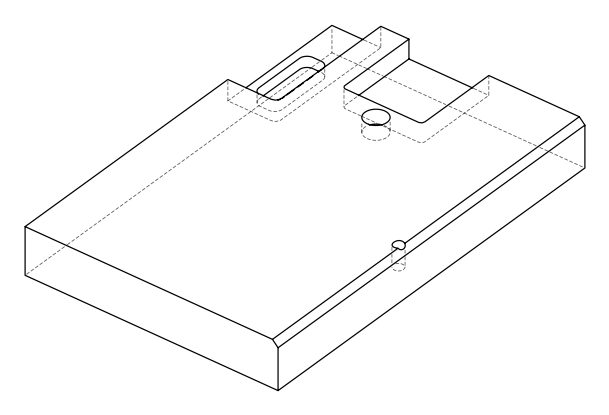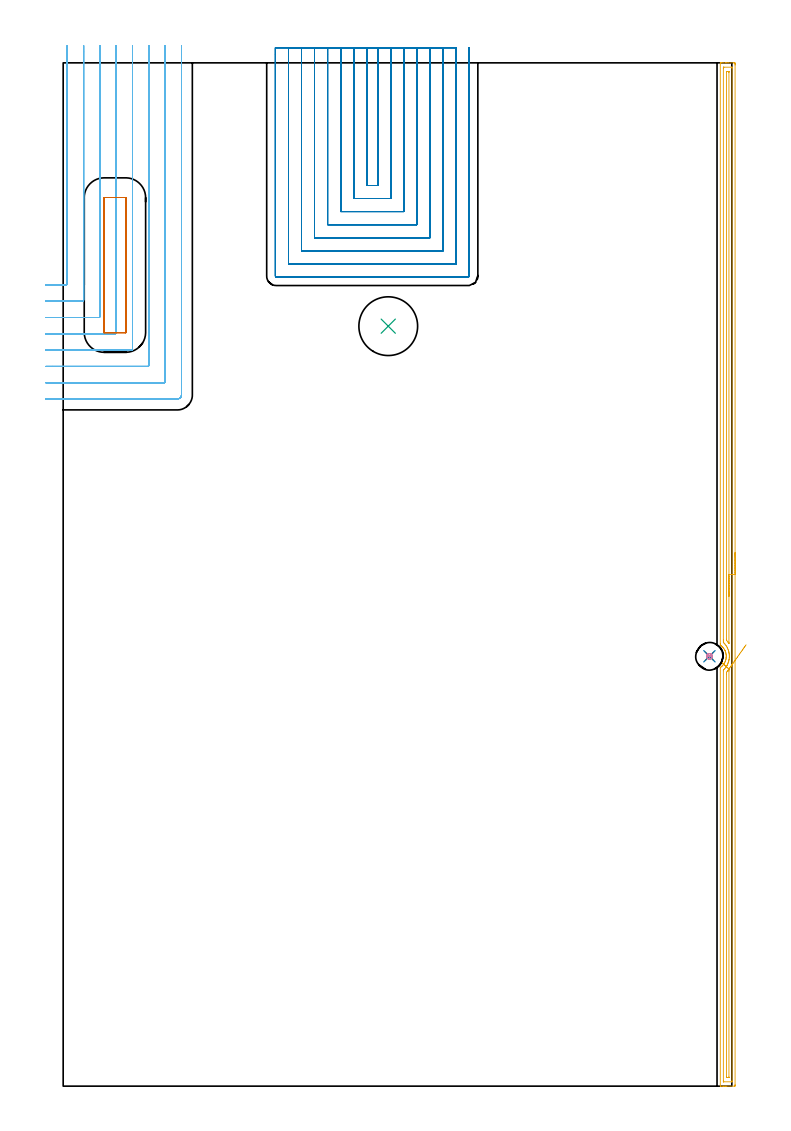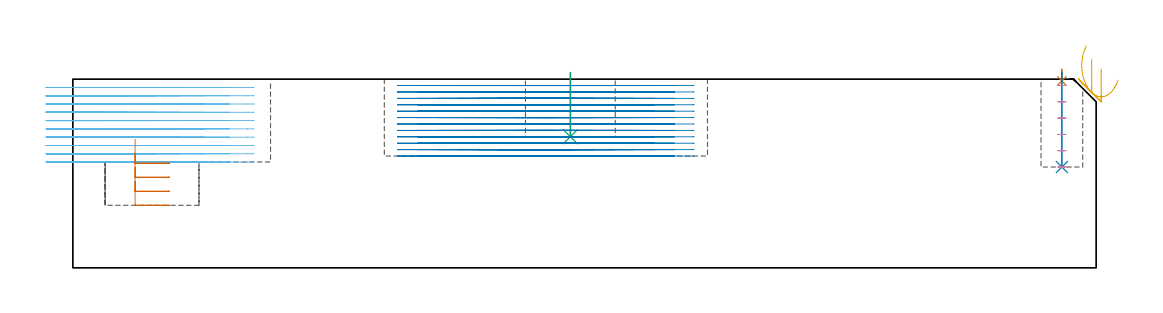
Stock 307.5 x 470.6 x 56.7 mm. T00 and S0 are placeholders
(PLAN: 8 operations, 7 tool changes, 102.2 min)
(1 SPOT_DRILL | STEP1POCKET | NXT0321_9005460120000 | 0.03 min | 1 mm3)
(2 DRILL_BLIND_HOLE_INTO_CENTER | STEP1POCKET | NXT0301_086 | 0.12 min | 2585 mm3)
(3 INDEXABLE_INSERT_DRILL_BLIND_HOLE_FROM_SOLID | STEP1POCKET_1 | UGT0302_006 | 0.08 min | 9893 mm3)
(4 MILL_ROUGH_BLIND_HOLE_CONTOUR | STEP1POCKET | NXT0201_013 | Spiral | 0.29 min | 649 mm3)
(5 AREA_MILL | FG_CHAMFER_SURFACE | UGT0205_001 | 11.54 min | 10860 mm3)
(6 MILL_CORNER_NOTCH_RECTANGULAR | CORNER_NOTCH_RECTANGULAR | NXT0201_013 | Follow Part, ap 2.5, ae 75% | 30.02 min | 235828 mm3)
(7 MILL_RECTANGULAR_POCKET | POCKET_RECTANGULAR_STRAIGHT | UGT0201_100 | Follow Part, ap 4.5, ae 75% | 1.63 min | 28480 mm3)
(8 MILL_SLOT | SLOT_PARTIAL_RECTANGULAR | NXT0201_009 | Follow Part, ap 2, ae 75% | 58.48 min | 229529 mm3)
(TOOL NXT0321_9005460120000 | NC Spot Drill, 142deg, 12mm, Carbide, Uncoated | D12 PA142 FL30 Z2)
(TOOL NXT0301_086 | Carbide Drill 11.5mm [860.1-1150-035A1-MM 2214] | D11.5 PA140 FL55 Z2)
(TOOL UGT0302_006 | Indexable Insert Drill 27mm | D27 PA180 FL50 Z2)
(TOOL NXT0201_013 | ENDMILL 10mm | D10 FL30 Z4)
(TOOL UGT0205_001 | Chamfer Mill 20 x 3 x 45 deg. | D20 FL50 Z2)
(TOOL UGT0201_100 | End Mill 18 mm | D18 FL22 Z2)
(TOOL NXT0201_009 | ENDMILL 8mm [2P460-0800-NA 1630] | D8 FL26 Z6)
(OP 1 SPOT_DRILL)
G17 G21 G94 G90
T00 M6
G54
G17 G0 G90 X297.2 Y197.7 S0 M3
G43 Z66.7 H0
G94 G81 G98 Z56.162 F250. R59.7
G80
M5
M2
(OP 2 DRILL_BLIND_HOLE_INTO_CENTER)
G17 G21 G94 G90
T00 M6
G54
G17 G0 G90 X297.2 Y197.7 S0 M3
G43 Z66.7 H1
G94 G81 G98 Z30.3 F250. R58.7
G80
M5
M2
(OP 3 INDEXABLE_INSERT_DRILL_BLIND_HOLE_FROM_SOLID)
G17 G21 G94 G90
T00 M6
G54
G17 G0 G90 X149.5 Y349.5 S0 M3
G43 Z66.7 H0
G94 G81 G98 Z39.4 F250. R58.7
G80
M5
M2
(OP 4 MILL_ROUGH_BLIND_HOLE_CONTOUR)
G17 G21 G94 G90
T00 M6
G54
G17 G0 G90 X297.2 Y197.7 S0 M3
G43 Z66.7 H0
Z54.8
G94 G3 X297.825 Y198.325 R0.625 F250.
X297.2 Y198.95 R0.625
X295.95 Y197.7 R1.25
X297.2 Y198.95 R-1.25
X296.575 Y198.325 R0.625
X297.2 Y197.7 R0.625
G0 Z49.9
G3 X297.825 Y198.325 R0.625
X297.2 Y198.95 R0.625
X295.95 Y197.7 R1.25
X297.2 Y198.95 R-1.25
X296.575 Y198.325 R0.625
X297.2 Y197.7 R0.625
G0 Z45.
G3 X297.825 Y198.325 R0.625
X297.2 Y198.95 R0.625
X295.95 Y197.7 R1.25
X297.2 Y198.95 R-1.25
X296.575 Y198.325 R0.625
X297.2 Y197.7 R0.625
G0 Z40.1
G3 X297.825 Y198.325 R0.625
X297.2 Y198.95 R0.625
X295.95 Y197.7 R1.25
X297.2 Y198.95 R-1.25
X296.575 Y198.325 R0.625
X297.2 Y197.7 R0.625
G0 Z35.2
G3 X297.825 Y198.325 R0.625
X297.2 Y198.95 R0.625
X295.95 Y197.7 R1.25
X297.2 Y198.95 R-1.25
X296.575 Y198.325 R0.625
X297.2 Y197.7 R0.625
G0 Z30.3
G3 X297.825 Y198.325 R0.625
X297.2 Y198.95 R0.625
X295.95 Y197.7 R1.25
X297.2 Y198.95 R-1.25
X296.575 Y198.325 R0.625
X297.2 Y197.7 R0.625
G0 Z66.7
M5
M2
(OP 5 AREA_MILL)
G17 G21 G94 G90
T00 M6
G54
G17 G0 G90 X309. Y245.3 S1061 M3
G43 Z66.7 H0
Z59.9
G94 G1 Y245.262 Z59.028 F250.
Y245.148 Z58.164
Y244.959 Z57.312
Y244.697 Z56.48
Y244.363 Z55.674
Y243.96 Z54.9
Y243.492 Z54.164
Y242.96 Z53.472
Y242.371 Z52.829
Y241.728 Z52.24
Y241.036 Z51.708
Y240.3 Z51.24
Y239.526 Z50.837
Y238.72 Z50.503
Y237.888 Z50.241
Y237.037 Z50.052
Y236.172 Z49.938
Y235.3 Z49.9
Y0.627
X308.998 Y0.279 Z49.901
X308.993 Y0.01 Z49.904
X308.658 Y0. Z50.239
X305.163 Z53.731
X304.641 Z54.256
X304.29 Z54.606
X303.768 Z55.128
X303.416 Z55.479
X302.476 Z56.424
X302.337 Z56.555
X302.308 Y0.001 Z56.583
X302.203 Y0.01 Z56.688
X302.2 Y0.18 Z56.7
Y192.388
X302.203 Y192.516 Z56.689
X302.262 Y192.567 Z56.633
X302.311 Y192.603 Z56.585
X302.437 Y192.698 Z56.462
X302.64 Y192.853 Z56.259
X302.833 Y193.025 Z56.064
X302.928 Y193.108 Z55.969
X303.125 Y193.301 Z55.772
X303.205 Y193.379 Z55.692
X303.531 Y193.746 Z55.366
X303.828 Y194.146 Z55.072
X304.1 Y194.559 Z54.8
X304.137 Y194.623 Z54.763
X304.146 Y194.64 Z54.753
X304.361 Y195.083 Z54.534
X304.48 Y195.363 Z54.417
X304.544 Y195.517 Z54.351
X304.551 Y195.533 Z54.344
X304.698 Y195.978 Z54.2
X304.788 Y196.341 Z54.111
X304.809 Y196.427 Z54.09
X304.885 Y196.873 Z54.014
X304.902 Y197.043 Z53.996
X304.92 Y197.229 Z53.974
X304.927 Y197.305 Z53.964
X304.929 Y197.321 Z53.963
X304.945 Y197.597 Z53.954
X304.947 Y197.656 Z53.951
X304.936 Y197.991 Z53.957
X304.92 Y198.215 Z53.972
X304.886 Y198.494 Z54.011
X304.865 Y198.662 Z54.034
X304.779 Y199.108 Z54.118
X304.726 Y199.292 Z54.166
X304.658 Y199.54 Z54.234
X304.654 Y199.557 Z54.239
X304.589 Y199.751 Z54.31
X304.581 Y199.775 Z54.319
X304.504 Y199.987 Z54.391
X304.499 Y200.002 Z54.396
X304.352 Y200.338 Z54.547
X304.313 Y200.426 Z54.586
X304.29 Y200.472 Z54.61
X304.098 Y200.841 Z54.798
X304.074 Y200.881 Z54.822
X304.066 Y200.895 Z54.83
X303.759 Y201.351 Z55.14
X303.42 Y201.789 Z55.479
X303.207 Y202.022 Z55.693
X302.837 Y202.371 Z56.063
X302.583 Y202.586 Z56.316
X302.542 Y202.62 Z56.355
X302.485 Y202.669 Z56.414
X302.469 Y202.682 Z56.43
X302.344 Y202.776 Z56.553
X302.202 Y202.887 Z56.688
X302.2 Y203.563 Z56.7
Y470.42
X302.203 Y470.59 Z56.688
X302.336 Y470.598 Z56.556
X302.476 Y470.6 Z56.424
X302.712 Z56.187
X303.416 Z55.479
X304.641 Z54.255
X305.163 Z53.731
X305.776 Z53.119
X308.397 Z50.5
X308.658 Y470.597 Z50.239
X308.993 Y470.59 Z49.904
X308.998 Y470.321 Z49.901
X309. Y469.973 Z49.9
Y469.623
Y235.3
X307.586 Z51.314
X307.585 Y2.415 Z51.315
X307.583 Y2.07 Z51.317
X307.581 Y2.028 Z51.319
X307.58 Y2.014 Z51.32
X307.558 Y2.01 Z51.342
X307.451 Y2.004 Z51.449
X307.315 Y2.001 Z51.585
X303.821 Y2. Z55.079
X303.663 Y2.004 Z55.237
X303.63 Y2.007 Z55.27
X303.621 Y2.011 Z55.279
X303.619 Y2.022 Z55.281
X303.616 Y2.059 Z55.284
X303.614 Y2.212 Z55.286
Y2.415
X303.615 Y191.047 Z55.285
X303.616 Y191.22 Z55.284
X303.619 Y191.306 Z55.281
X303.621 Y191.345 Z55.279
X303.646 Y191.371 Z55.254
X303.808 Y191.54 Z55.092
X304.197 Y191.941 Z54.703
X304.242 Y191.99 Z54.658
X304.29 Y192.047 Z54.61
X304.634 Y192.483 Z54.266
X304.889 Y192.835 Z54.011
X305.001 Y193.002 Z53.899
X305.163 Y193.255 Z53.737
X305.329 Y193.56 Z53.571
X305.413 Y193.729 Z53.487
X305.614 Y194.162 Z53.286
X305.805 Y194.623 Z53.095
X305.843 Y194.723 Z53.057
X305.868 Y194.796 Z53.032
X306.037 Y195.338 Z52.863
X306.073 Y195.48 Z52.827
X306.082 Y195.517 Z52.818
X306.166 Y195.898 Z52.734
X306.223 Y196.221 Z52.677
X306.254 Y196.411 Z52.646
X306.323 Y197.012 Z52.577
X306.342 Y197.305 Z52.558
X306.354 Y197.587 Z52.546
X306.351 Y197.878 Z52.549
X306.339 Y198.199 Z52.561
X306.317 Y198.498 Z52.583
X306.274 Y198.85 Z52.626
X306.24 Y199.093 Z52.66
X306.17 Y199.466 Z52.73
X306.127 Y199.686 Z52.773
X306.063 Y199.96 Z52.837
X306.056 Y199.987 Z52.844
X306.037 Y200.055 Z52.863
X305.764 Y200.881 Z53.136
X305.559 Y201.371 Z53.341
X305.36 Y201.775 Z53.54
X305.163 Y202.146 Z53.737
X304.815 Y202.669 Z54.085
X304.29 Y203.354 Z54.61
X304.101 Y203.563 Z54.799
X303.921 Y203.747 Z54.979
X303.64 Y204.031 Z55.26
X303.621 Y204.084 Z55.279
X303.617 Y204.251 Z55.283
X303.616 Y204.457 Z55.284
X303.614 Y205.148 Z55.286
Y205.351
X303.615 Y468.185 Z55.285
X303.617 Y468.53 Z55.283
X303.619 Y468.572 Z55.281
X303.62 Y468.586 Z55.28
X303.642 Y468.59 Z55.258
X303.749 Y468.596 Z55.151
X303.885 Y468.599 Z55.015
X307.379 Y468.6 Z51.521
X307.537 Y468.596 Z51.363
X307.57 Y468.593 Z51.33
X307.579 Y468.589 Z51.321
X307.581 Y468.578 Z51.319
X307.584 Y468.541 Z51.316
X307.585 Y468.388 Z51.315
X307.586 Y468.185 Z51.314
Y235.3
X306.172 Z52.728
X306.171 Y204.181 Z52.729
X306.17 Y203.906 Z52.73
X306.167 Y203.722 Z52.733
X306.165 Y203.595 Z52.735
X306.145 Y203.619 Z52.755
X306.037 Y203.767 Z52.863
X305.753 Y204.165 Z53.147
X305.533 Y204.457 Z53.367
X305.163 Y204.927 Z53.737
X305.065 Y205.049 Z53.835
X305.043 Y205.078 Z53.857
X305.035 Y205.092 Z53.865
X305.033 Y205.122 Z53.867
X305.03 Y205.213 Z53.87
X305.029 Y205.351 Z53.871
X305.028 Y205.489 Z53.872
X305.029 Y466.397 Z53.871
X305.03 Y466.534 Z53.87
X305.032 Y466.58 Z53.868
X305.035 Y466.589 Z53.865
X305.04 Y466.593 Z53.86
X305.064 Y466.597 Z53.836
X305.163 Y466.599 Z53.737
X305.839 Y466.6 Z53.061
X306.037 Y466.599 Z52.863
X306.103 Y466.597 Z52.797
X306.155 Y466.592 Z52.745
X306.165 Y466.589 Z52.735
X306.167 Y466.573 Z52.733
X306.169 Y466.535 Z52.731
X306.171 Y466.397 Z52.729
Y466.259
X306.172 Y235.3 Z52.728
Y234.428 Z52.767
Y233.564 Z52.88
Y232.712 Z53.069
Y231.88 Z53.332
Y231.074 Z53.665
Y230.3 Z54.068
Y229.564 Z54.537
Y228.872 Z55.068
Y228.229 Z55.657
Y227.64 Z56.301
Y227.109 Z56.993
Y226.64 Z57.728
Y226.237 Z58.502
Y225.903 Z59.308
Y225.641 Z60.14
Y225.452 Z60.992
Y225.338 Z61.857
Y225.3 Z62.728
G0 X304.577 Y193.293 Z66.71
G1 X304.223 Y193.623 Z65.984
X303.917 Y193.909 Z65.218
X303.661 Y194.148 Z64.419
X303.457 Y194.338 Z63.593
X303.307 Y194.479 Z62.745
X303.211 Y194.569 Z61.883
X303.17 Y194.607 Z61.012
X303.185 Y194.593 Z60.14
X303.255 Y194.527 Z59.273
X303.38 Y194.41 Z58.418
X303.56 Y194.243 Z57.58
X303.792 Y194.026 Z56.768
X304.075 Y193.762 Z55.986
X304.406 Y193.452 Z55.241
X304.784 Y193.1 Z54.538
X305.205 Y192.706 Z53.883
X305.666 Y192.276 Z53.281
X306.164 Y191.811 Z52.736
X306.168 Y191.807 Z52.732
X306.17 Y191.805 Z52.73
X306.171 Y191.047 Z52.729
X306.172 Y190.91 Z52.728
X306.171 Y4.203 Z52.729
X306.17 Y4.066 Z52.73
X306.168 Y4.02 Z52.732
X306.165 Y4.011 Z52.735
X306.16 Y4.007 Z52.74
X306.136 Y4.003 Z52.764
X306.037 Y4.001 Z52.863
X305.361 Y4. Z53.539
X305.163 Y4.001 Z53.737
X305.097 Y4.003 Z53.803
X305.045 Y4.008 Z53.855
X305.035 Y4.011 Z53.865
X305.033 Y4.027 Z53.867
X305.03 Y4.065 Z53.87
X305.029 Y4.203 Z53.871
X305.028 Y4.341 Z53.872
X305.029 Y189.397 Z53.871
X305.033 Y190.153 Z53.867
X305.035 Y190.285 Z53.865
X305.042 Y190.322 Z53.858
X305.066 Y190.353 Z53.834
X305.416 Y190.789 Z53.484
X305.619 Y191.047 Z53.281
X305.797 Y191.293 Z53.103
X306.037 Y191.631 Z52.863
X306.164 Y191.811 Z52.736
X306.611 Y192.442 Z52.333
X307.077 Y193.1 Z51.999
X307.557 Y193.779 Z51.736
X308.049 Y194.475 Z51.547
X308.549 Y195.181 Z51.433
X309.052 Y195.892 Z51.395
X309.556 Y196.604 Z51.433
X310.055 Y197.31 Z51.546
X310.547 Y198.005 Z51.735
X311.028 Y198.684 Z51.997
X311.493 Y199.342 Z52.331
X311.94 Y199.974 Z52.734
X312.365 Y200.575 Z53.202
X312.765 Y201.14 Z53.733
X313.137 Y201.665 Z54.322
X313.477 Y202.146 Z54.966
X313.784 Y202.58 Z55.658
X314.055 Y202.962 Z56.393
G0 Z66.7
M5
M2
(OP 6 MILL_CORNER_NOTCH_RECTANGULAR)
G17 G21 G94 G90
T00 M6
G54
G17 G0 G90 X-8. Y368.5 S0 M3
G43 Z66.703 H0
Z54.213
G94 G1 X-5. F250.
X1.405 F500.
G3 X1.9 Y368.995 R0.5
G1 Y475.6
Y478.6 F250.
G0 Z66.703
X-8. Y361.
Z54.213
G1 X-5.
X8.905 F500.
G3 X9.4 Y361.495 R0.5
G1 Y475.6
Y478.6 F250.
G0 Z66.703
X-8. Y353.5
Z54.213
G1 X-5.
X16.405 F500.
G3 X16.9 Y353.995 R0.5
G1 Y475.6
Y478.6 F250.
G0 Z66.703
X-8. Y346.
Z54.213
G1 X-5.
X23.904 F500.
G3 X24.4 Y346.496 R0.5
G1 Y475.6
Y478.6 F250.
G0 Z66.703
X-8. Y338.5
Z54.213
G1 X-5.
X31.404 F500.
G3 X31.9 Y338.996 R0.5
G1 Y475.6
Y478.6 F250.
G0 Z66.703
X-8. Y331.
Z54.213
G1 X-5.
X38.904 F500.
G3 X39.4 Y331.496 R0.5
G1 Y475.6
Y478.6 F250.
G0 Z66.703
X-8. Y323.5
Z54.213
G1 X-5.
X46.404 F500.
G3 X46.9 Y323.996 R0.5
G1 Y475.6
Y478.6 F250.
G0 Z66.703
X-8. Y316.
Z54.213
G1 X-5.
X52.5 F500.
G3 X54.4 Y317.9 R1.9
G1 Y475.6
Y478.6 F250.
G0 Z66.703
X-8. Y368.5
Z51.722
G1 X-5.
X1.405 F500.
G3 X1.9 Y368.995 R0.5
G1 Y475.6
Y478.6 F250.
G0 Z66.703
X-8. Y361.
Z51.722
G1 X-5.
X8.905 F500.
G3 X9.4 Y361.495 R0.5
G1 Y475.6
Y478.6 F250.
G0 Z66.703
X-8. Y353.5
Z51.722
G1 X-5.
X16.405 F500.
G3 X16.9 Y353.995 R0.5
G1 Y475.6
Y478.6 F250.
G0 Z66.703
X-8. Y346.
Z51.722
G1 X-5.
X23.904 F500.
G3 X24.4 Y346.496 R0.5
G1 Y475.6
Y478.6 F250.
G0 Z66.703
X-8. Y338.5
Z51.722
G1 X-5.
X31.404 F500.
G3 X31.9 Y338.996 R0.5
G1 Y475.6
Y478.6 F250.
G0 Z66.703
X-8. Y331.
Z51.722
G1 X-5.
X38.904 F500.
G3 X39.4 Y331.496 R0.5
G1 Y475.6
Y478.6 F250.
G0 Z66.703
X-8. Y323.5
Z51.722
G1 X-5.
X46.404 F500.
G3 X46.9 Y323.996 R0.5
G1 Y475.6
Y478.6 F250.
G0 Z66.703
X-8. Y316.
Z51.722
G1 X-5.
X52.5 F500.
G3 X54.4 Y317.9 R1.9
G1 Y475.6
Y478.6 F250.
G0 Z66.703
X-8. Y368.5
Z49.232
G1 X-5.
X1.405 F500.
G3 X1.9 Y368.995 R0.5
G1 Y475.6
Y478.6 F250.
G0 Z66.703
X-8. Y361.
Z49.232
G1 X-5.
X8.905 F500.
G3 X9.4 Y361.495 R0.5
G1 Y475.6
Y478.6 F250.
G0 Z66.703
X-8. Y353.5
Z49.232
G1 X-5.
X16.405 F500.
G3 X16.9 Y353.995 R0.5
G1 Y475.6
Y478.6 F250.
G0 Z66.703
X-8. Y346.
Z49.232
G1 X-5.
X23.904 F500.
G3 X24.4 Y346.496 R0.5
G1 Y475.6
Y478.6 F250.
G0 Z66.703
X-8. Y338.5
Z49.232
G1 X-5.
X31.404 F500.
G3 X31.9 Y338.996 R0.5
G1 Y475.6
Y478.6 F250.
G0 Z66.703
X-8. Y331.
Z49.232
G1 X-5.
X38.904 F500.
G3 X39.4 Y331.496 R0.5
G1 Y475.6
Y478.6 F250.
G0 Z66.703
X-8. Y323.5
Z49.232
G1 X-5.
X46.404 F500.
G3 X46.9 Y323.996 R0.5
G1 Y475.6
Y478.6 F250.
G0 Z66.703
X-8. Y316.
Z49.232
G1 X-5.
X52.5 F500.
G3 X54.4 Y317.9 R1.9
G1 Y475.6
Y478.6 F250.
G0 Z66.703
X-8. Y368.5
Z46.742
G1 X-5.
X1.405 F500.
G3 X1.9 Y368.995 R0.5
G1 Y475.6
Y478.6 F250.
G0 Z66.703
X-8. Y361.
Z46.742
G1 X-5.
X8.905 F500.
G3 X9.4 Y361.495 R0.5
G1 Y475.6
Y478.6 F250.
G0 Z66.703
X-8. Y353.5
Z46.742
G1 X-5.
X16.405 F500.
G3 X16.9 Y353.995 R0.5
G1 Y475.6
Y478.6 F250.
G0 Z66.703
X-8. Y346.
Z46.742
G1 X-5.
X23.904 F500.
G3 X24.4 Y346.496 R0.5
G1 Y475.6
Y478.6 F250.
G0 Z66.703
X-8. Y338.5
Z46.742
G1 X-5.
X31.404 F500.
G3 X31.9 Y338.996 R0.5
G1 Y475.6
Y478.6 F250.
G0 Z66.703
X-8. Y331.
Z46.742
G1 X-5.
X38.904 F500.
G3 X39.4 Y331.496 R0.5
G1 Y475.6
Y478.6 F250.
G0 Z66.703
X-8. Y323.5
Z46.742
G1 X-5.
X46.404 F500.
G3 X46.9 Y323.996 R0.5
G1 Y475.6
Y478.6 F250.
G0 Z66.703
X-8. Y316.
Z46.742
G1 X-5.
X52.5 F500.
G3 X54.4 Y317.9 R1.9
G1 Y475.6
Y478.6 F250.
G0 Z66.703
X-8. Y368.5
Z44.252
G1 X-5.
X1.405 F500.
G3 X1.9 Y368.995 R0.5
G1 Y475.6
Y478.6 F250.
G0 Z66.703
X-8. Y361.
Z44.252
G1 X-5.
X8.905 F500.
G3 X9.4 Y361.495 R0.5
G1 Y475.6
Y478.6 F250.
G0 Z66.703
X-8. Y353.5
Z44.252
G1 X-5.
X16.405 F500.
G3 X16.9 Y353.995 R0.5
G1 Y475.6
Y478.6 F250.
G0 Z66.703
X-8. Y346.
Z44.252
G1 X-5.
X23.904 F500.
G3 X24.4 Y346.496 R0.5
G1 Y475.6
Y478.6 F250.
G0 Z66.703
X-8. Y338.5
Z44.252
G1 X-5.
X31.404 F500.
G3 X31.9 Y338.996 R0.5
G1 Y475.6
Y478.6 F250.
G0 Z66.703
X-8. Y331.
Z44.252
G1 X-5.
X38.904 F500.
G3 X39.4 Y331.496 R0.5
G1 Y475.6
Y478.6 F250.
G0 Z66.703
X-8. Y323.5
Z44.252
G1 X-5.
X46.404 F500.
G3 X46.9 Y323.996 R0.5
G1 Y475.6
Y478.6 F250.
G0 Z66.703
X-8. Y316.
Z44.252
G1 X-5.
X52.5 F500.
G3 X54.4 Y317.9 R1.9
G1 Y475.6
Y478.6 F250.
G0 Z66.703
X-8. Y368.5
Z41.761
G1 X-5.
X1.405 F500.
G3 X1.9 Y368.995 R0.5
G1 Y475.6
Y478.6 F250.
G0 Z66.703
X-8. Y361.
Z41.761
G1 X-5.
X8.905 F500.
G3 X9.4 Y361.495 R0.5
G1 Y475.6
Y478.6 F250.
G0 Z66.703
X-8. Y353.5
Z41.761
G1 X-5.
X16.405 F500.
G3 X16.9 Y353.995 R0.5
G1 Y475.6
Y478.6 F250.
G0 Z66.703
X-8. Y346.
Z41.761
G1 X-5.
X23.904 F500.
G3 X24.4 Y346.496 R0.5
G1 Y475.6
Y478.6 F250.
G0 Z66.703
X-8. Y338.5
Z41.761
G1 X-5.
X31.404 F500.
G3 X31.9 Y338.996 R0.5
G1 Y475.6
Y478.6 F250.
G0 Z66.703
X-8. Y331.
Z41.761
G1 X-5.
X38.904 F500.
G3 X39.4 Y331.496 R0.5
G1 Y475.6
Y478.6 F250.
G0 Z66.703
X-8. Y323.5
Z41.761
G1 X-5.
X46.404 F500.
G3 X46.9 Y323.996 R0.5
G1 Y475.6
Y478.6 F250.
G0 Z66.703
X-8. Y316.
Z41.761
G1 X-5.
X52.5 F500.
G3 X54.4 Y317.9 R1.9
G1 Y475.6
Y478.6 F250.
G0 Z66.703
X-8. Y368.5
Z39.271
G1 X-5.
X1.405 F500.
G3 X1.9 Y368.995 R0.5
G1 Y475.6
Y478.6 F250.
G0 Z66.703
X-8. Y361.
Z39.271
G1 X-5.
X8.905 F500.
G3 X9.4 Y361.495 R0.5
G1 Y475.6
Y478.6 F250.
G0 Z66.703
X-8. Y353.5
Z39.271
G1 X-5.
X16.405 F500.
G3 X16.9 Y353.995 R0.5
G1 Y475.6
Y478.6 F250.
G0 Z66.703
X-8. Y346.
Z39.271
G1 X-5.
X23.904 F500.
G3 X24.4 Y346.496 R0.5
G1 Y475.6
Y478.6 F250.
G0 Z66.703
X-8. Y338.5
Z39.271
G1 X-5.
X31.404 F500.
G3 X31.9 Y338.996 R0.5
G1 Y475.6
Y478.6 F250.
G0 Z66.703
X-8. Y331.
Z39.271
G1 X-5.
X38.904 F500.
G3 X39.4 Y331.496 R0.5
G1 Y475.6
Y478.6 F250.
G0 Z66.703
X-8. Y323.5
Z39.271
G1 X-5.
X46.404 F500.
G3 X46.9 Y323.996 R0.5
G1 Y475.6
Y478.6 F250.
G0 Z66.703
X-8. Y316.
Z39.271
G1 X-5.
X52.5 F500.
G3 X54.4 Y317.9 R1.9
G1 Y475.6
Y478.6 F250.
G0 Z66.703
X-8. Y368.5
Z36.781
G1 X-5.
X1.405 F500.
G3 X1.9 Y368.995 R0.5
G1 Y475.6
Y478.6 F250.
G0 Z66.703
X-8. Y361.
Z36.781
G1 X-5.
X8.905 F500.
G3 X9.4 Y361.495 R0.5
G1 Y475.6
Y478.6 F250.
G0 Z66.703
X-8. Y353.5
Z36.781
G1 X-5.
X16.405 F500.
G3 X16.9 Y353.995 R0.5
G1 Y475.6
Y478.6 F250.
G0 Z66.703
X-8. Y346.
Z36.781
G1 X-5.
X23.904 F500.
G3 X24.4 Y346.496 R0.5
G1 Y475.6
Y478.6 F250.
G0 Z66.703
X-8. Y338.5
Z36.781
G1 X-5.
X31.404 F500.
G3 X31.9 Y338.996 R0.5
G1 Y475.6
Y478.6 F250.
G0 Z66.703
X-8. Y331.
Z36.781
G1 X-5.
X38.904 F500.
G3 X39.4 Y331.496 R0.5
G1 Y475.6
Y478.6 F250.
G0 Z66.703
X-8. Y323.5
Z36.781
G1 X-5.
X46.404 F500.
G3 X46.9 Y323.996 R0.5
G1 Y475.6
Y478.6 F250.
G0 Z66.703
X-8. Y316.
Z36.781
G1 X-5.
X52.5 F500.
G3 X54.4 Y317.9 R1.9
G1 Y475.6
Y478.6 F250.
G0 Z66.703
X-8. Y368.5
Z34.29
G1 X-5.
X1.405 F500.
G3 X1.9 Y368.995 R0.5
G1 Y475.6
Y478.6 F250.
G0 Z66.703
X-8. Y361.
Z34.29
G1 X-5.
X8.905 F500.
G3 X9.4 Y361.495 R0.5
G1 Y475.6
Y478.6 F250.
G0 Z66.703
X-8. Y353.5
Z34.29
G1 X-5.
X16.405 F500.
G3 X16.9 Y353.995 R0.5
G1 Y475.6
Y478.6 F250.
G0 Z66.703
X-8. Y346.
Z34.29
G1 X-5.
X23.904 F500.
G3 X24.4 Y346.496 R0.5
G1 Y475.6
Y478.6 F250.
G0 Z66.703
X-8. Y338.5
Z34.29
G1 X-5.
X31.404 F500.
G3 X31.9 Y338.996 R0.5
G1 Y475.6
Y478.6 F250.
G0 Z66.703
X-8. Y331.
Z34.29
G1 X-5.
X38.904 F500.
G3 X39.4 Y331.496 R0.5
G1 Y475.6
Y478.6 F250.
G0 Z66.703
X-8. Y323.5
Z34.29
G1 X-5.
X46.404 F500.
G3 X46.9 Y323.996 R0.5
G1 Y475.6
Y478.6 F250.
G0 Z66.703
X-8. Y316.
Z34.29
G1 X-5.
X52.5 F500.
G3 X54.4 Y317.9 R1.9
G1 Y475.6
Y478.6 F250.
G0 Z66.703
X-8. Y368.5
Z31.8
G1 X-5.
X1.405 F500.
G3 X1.9 Y368.995 R0.5
G1 Y475.6
Y478.6 F250.
G0 Z66.703
X-8. Y361.
Z31.8
G1 X-5.
X8.905 F500.
G3 X9.4 Y361.495 R0.5
G1 Y475.6
Y478.6 F250.
G0 Z66.703
X-8. Y353.5
Z31.8
G1 X-5.
X16.405 F500.
G3 X16.9 Y353.995 R0.5
G1 Y475.6
Y478.6 F250.
G0 Z66.703
X-8. Y346.
Z31.8
G1 X-5.
X23.904 F500.
G3 X24.4 Y346.496 R0.5
G1 Y475.6
Y478.6 F250.
G0 Z66.703
X-8. Y338.5
Z31.8
G1 X-5.
X31.404 F500.
G3 X31.9 Y338.996 R0.5
G1 Y475.6
Y478.6 F250.
G0 Z66.703
X-8. Y331.
Z31.8
G1 X-5.
X38.904 F500.
G3 X39.4 Y331.496 R0.5
G1 Y475.6
Y478.6 F250.
G0 Z66.703
X-8. Y323.5
Z31.8
G1 X-5.
X46.404 F500.
G3 X46.9 Y323.996 R0.5
G1 Y475.6
Y478.6 F250.
G0 Z66.703
X-8. Y316.
Z31.8
G1 X-5.
X52.5 F500.
G3 X54.4 Y317.9 R1.9
G1 Y475.6
Y478.6 F250.
G0 Z66.703
M5
M2
(OP 7 MILL_RECTANGULAR_POCKET)
G17 G21 G94 G90
T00 M6
G54
G17 G0 G90 X18.7 Y404.514 S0 M3
G43 Z66.703 H0
Z38.646
G94 G1 Y377.6 Z31.434 F250.
Y346.6 F500.
X18.705 Y346.545
X18.745 Y346.505
X18.8 Y346.5
X28.8
X28.855 Y346.505
X28.895 Y346.545
X28.9 Y346.6
Y408.6
X28.895 Y408.655
X28.855 Y408.695
X28.8 Y408.7
X18.8
X18.745 Y408.695
X18.705 Y408.655
X18.7 Y408.6
Y377.6
Y376.6
G0 Y404.514 Z34.434
G1 Y377.6 Z27.223 F250.
Y346.6 F500.
X18.705 Y346.545
X18.745 Y346.505
X18.8 Y346.5
X28.8
X28.855 Y346.505
X28.895 Y346.545
X28.9 Y346.6
Y408.6
X28.895 Y408.655
X28.855 Y408.695
X28.8 Y408.7
X18.8
X18.745 Y408.695
X18.705 Y408.655
X18.7 Y408.6
Y377.6
Y376.6
G0 Y404.514 Z30.223
G1 Y377.6 Z23.011 F250.
Y346.6 F500.
X18.705 Y346.545
X18.745 Y346.505
X18.8 Y346.5
X28.8
X28.855 Y346.505
X28.895 Y346.545
X28.9 Y346.6
Y408.6
X28.895 Y408.655
X28.855 Y408.695
X28.8 Y408.7
X18.8
X18.745 Y408.695
X18.705 Y408.655
X18.7 Y408.6
Y377.6
Y376.6
G0 Y404.514 Z26.011
G1 Y377.6 Z18.8 F250.
Y346.6 F500.
X18.705 Y346.545
X18.745 Y346.505
X18.8 Y346.5
X28.8
X28.855 Y346.505
X28.895 Y346.545
X28.9 Y346.6
Y408.6
X28.895 Y408.655
X28.855 Y408.695
X28.8 Y408.7
X18.8
X18.745 Y408.695
X18.705 Y408.655
X18.7 Y408.6
Y377.6
Y376.6
G0 Z66.703
M5
M2
(OP 8 MILL_SLOT)
G17 G21 G94 G90
T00 M6
G54
G17 G0 G90 X139.6 Y477.6 S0 M3
G43 Z66.703 H1
Z54.778
G94 G1 Y474.6 F250.
Y414.2 F500.
X144.7
Y474.6
Y477.6 F250.
X133.6
Y474.6
Y408.2 F500.
X150.7
Y474.6
Y477.6 F250.
X127.6
Y474.6
Y402.2 F500.
X156.7
Y474.6
Y477.6 F250.
X121.6
Y474.6
Y396.2 F500.
X162.7
Y474.6
Y477.6 F250.
X115.6
Y474.6
Y390.2 F500.
X168.7
Y474.6
Y477.6 F250.
X109.6
Y474.6
Y384.2 F500.
X174.7
Y474.6
Y477.6 F250.
X103.6
Y474.6
Y378.2 F500.
X180.7
Y474.6
Y477.6 F250.
X97.6
Y474.6
Y372.5 F500.
G3 X97.9 Y372.2 R0.3
G1 X186.4
G3 X186.7 Y372.5 R0.3
G1 Y474.6
Y477.6 F250.
G0 X139.6 Z52.853
G1 Y474.6
Y414.2 F500.
X144.7
Y474.6
Y477.6 F250.
X133.6
Y474.6
Y408.2 F500.
X150.7
Y474.6
Y477.6 F250.
X127.6
Y474.6
Y402.2 F500.
X156.7
Y474.6
Y477.6 F250.
X121.6
Y474.6
Y396.2 F500.
X162.7
Y474.6
Y477.6 F250.
X115.6
Y474.6
Y390.2 F500.
X168.7
Y474.6
Y477.6 F250.
X109.6
Y474.6
Y384.2 F500.
X174.7
Y474.6
Y477.6 F250.
X103.6
Y474.6
Y378.2 F500.
X180.7
Y474.6
Y477.6 F250.
X97.6
Y474.6
Y372.5 F500.
G3 X97.9 Y372.2 R0.3
G1 X186.4
G3 X186.7 Y372.5 R0.3
G1 Y474.6
Y477.6 F250.
G0 X139.6 Z50.927
G1 Y474.6
Y414.2 F500.
X144.7
Y474.6
Y477.6 F250.
X133.6
Y474.6
Y408.2 F500.
X150.7
Y474.6
Y477.6 F250.
X127.6
Y474.6
Y402.2 F500.
X156.7
Y474.6
Y477.6 F250.
X121.6
Y474.6
Y396.2 F500.
X162.7
Y474.6
Y477.6 F250.
X115.6
Y474.6
Y390.2 F500.
X168.7
Y474.6
Y477.6 F250.
X109.6
Y474.6
Y384.2 F500.
X174.7
Y474.6
Y477.6 F250.
X103.6
Y474.6
Y378.2 F500.
X180.7
Y474.6
Y477.6 F250.
X97.6
Y474.6
Y372.5 F500.
G3 X97.9 Y372.2 R0.3
G1 X186.4
G3 X186.7 Y372.5 R0.3
G1 Y474.6
Y477.6 F250.
G0 X139.6 Z49.002
G1 Y474.6
Y414.2 F500.
X144.7
Y474.6
Y477.6 F250.
X133.6
Y474.6
Y408.2 F500.
X150.7
Y474.6
Y477.6 F250.
X127.6
Y474.6
Y402.2 F500.
X156.7
Y474.6
Y477.6 F250.
X121.6
Y474.6
Y396.2 F500.
X162.7
Y474.6
Y477.6 F250.
X115.6
Y474.6
Y390.2 F500.
X168.7
Y474.6
Y477.6 F250.
X109.6
Y474.6
Y384.2 F500.
X174.7
Y474.6
Y477.6 F250.
X103.6
Y474.6
Y378.2 F500.
X180.7
Y474.6
Y477.6 F250.
X97.6
Y474.6
Y372.5 F500.
G3 X97.9 Y372.2 R0.3
G1 X186.4
G3 X186.7 Y372.5 R0.3
G1 Y474.6
Y477.6 F250.
G0 X139.6 Z47.077
G1 Y474.6
Y414.2 F500.
X144.7
Y474.6
Y477.6 F250.
X133.6
Y474.6
Y408.2 F500.
X150.7
Y474.6
Y477.6 F250.
X127.6
Y474.6
Y402.2 F500.
X156.7
Y474.6
Y477.6 F250.
X121.6
Y474.6
Y396.2 F500.
X162.7
Y474.6
Y477.6 F250.
X115.6
Y474.6
Y390.2 F500.
X168.7
Y474.6
Y477.6 F250.
X109.6
Y474.6
Y384.2 F500.
X174.7
Y474.6
Y477.6 F250.
X103.6
Y474.6
Y378.2 F500.
X180.7
Y474.6
Y477.6 F250.
X97.6
Y474.6
Y372.5 F500.
G3 X97.9 Y372.2 R0.3
G1 X186.4
G3 X186.7 Y372.5 R0.3
G1 Y474.6
Y477.6 F250.
G0 X139.6 Z45.152
G1 Y474.6
Y414.2 F500.
X144.7
Y474.6
Y477.6 F250.
X133.6
Y474.6
Y408.2 F500.
X150.7
Y474.6
Y477.6 F250.
X127.6
Y474.6
Y402.2 F500.
X156.7
Y474.6
Y477.6 F250.
X121.6
Y474.6
Y396.2 F500.
X162.7
Y474.6
Y477.6 F250.
X115.6
Y474.6
Y390.2 F500.
X168.7
Y474.6
Y477.6 F250.
X109.6
Y474.6
Y384.2 F500.
X174.7
Y474.6
Y477.6 F250.
X103.6
Y474.6
Y378.2 F500.
X180.7
Y474.6
Y477.6 F250.
X97.6
Y474.6
Y372.5 F500.
G3 X97.9 Y372.2 R0.3
G1 X186.4
G3 X186.7 Y372.5 R0.3
G1 Y474.6
Y477.6 F250.
G0 X139.6 Z43.226
G1 Y474.6
Y414.2 F500.
X144.7
Y474.6
Y477.6 F250.
X133.6
Y474.6
Y408.2 F500.
X150.7
Y474.6
Y477.6 F250.
X127.6
Y474.6
Y402.2 F500.
X156.7
Y474.6
Y477.6 F250.
X121.6
Y474.6
Y396.2 F500.
X162.7
Y474.6
Y477.6 F250.
X115.6
Y474.6
Y390.2 F500.
X168.7
Y474.6
Y477.6 F250.
X109.6
Y474.6
Y384.2 F500.
X174.7
Y474.6
Y477.6 F250.
X103.6
Y474.6
Y378.2 F500.
X180.7
Y474.6
Y477.6 F250.
X97.6
Y474.6
Y372.5 F500.
G3 X97.9 Y372.2 R0.3
G1 X186.4
G3 X186.7 Y372.5 R0.3
G1 Y474.6
Y477.6 F250.
G0 X139.6 Z41.301
G1 Y474.6
Y414.2 F500.
X144.7
Y474.6
Y477.6 F250.
X133.6
Y474.6
Y408.2 F500.
X150.7
Y474.6
Y477.6 F250.
X127.6
Y474.6
Y402.2 F500.
X156.7
Y474.6
Y477.6 F250.
X121.6
Y474.6
Y396.2 F500.
X162.7
Y474.6
Y477.6 F250.
X115.6
Y474.6
Y390.2 F500.
X168.7
Y474.6
Y477.6 F250.
X109.6
Y474.6
Y384.2 F500.
X174.7
Y474.6
Y477.6 F250.
X103.6
Y474.6
Y378.2 F500.
X180.7
Y474.6
Y477.6 F250.
X97.6
Y474.6
Y372.5 F500.
G3 X97.9 Y372.2 R0.3
G1 X186.4
G3 X186.7 Y372.5 R0.3
G1 Y474.6
Y477.6 F250.
G0 X139.6 Z39.376
G1 Y474.6
Y414.2 F500.
X144.7
Y474.6
Y477.6 F250.
X133.6
Y474.6
Y408.2 F500.
X150.7
Y474.6
Y477.6 F250.
X127.6
Y474.6
Y402.2 F500.
X156.7
Y474.6
Y477.6 F250.
X121.6
Y474.6
Y396.2 F500.
X162.7
Y474.6
Y477.6 F250.
X115.6
Y474.6
Y390.2 F500.
X168.7
Y474.6
Y477.6 F250.
X109.6
Y474.6
Y384.2 F500.
X174.7
Y474.6
Y477.6 F250.
X103.6
Y474.6
Y378.2 F500.
X180.7
Y474.6
Y477.6 F250.
X97.6
Y474.6
Y372.5 F500.
G3 X97.9 Y372.2 R0.3
G1 X186.4
G3 X186.7 Y372.5 R0.3
G1 Y474.6
Y477.6 F250.
G0 X139.6 Z37.451
G1 Y474.6
Y414.2 F500.
X144.7
Y474.6
Y477.6 F250.
X133.6
Y474.6
Y408.2 F500.
X150.7
Y474.6
Y477.6 F250.
X127.6
Y474.6
Y402.2 F500.
X156.7
Y474.6
Y477.6 F250.
X121.6
Y474.6
Y396.2 F500.
X162.7
Y474.6
Y477.6 F250.
X115.6
Y474.6
Y390.2 F500.
X168.7
Y474.6
Y477.6 F250.
X109.6
Y474.6
Y384.2 F500.
X174.7
Y474.6
Y477.6 F250.
X103.6
Y474.6
Y378.2 F500.
X180.7
Y474.6
Y477.6 F250.
X97.6
Y474.6
Y372.5 F500.
G3 X97.9 Y372.2 R0.3
G1 X186.4
G3 X186.7 Y372.5 R0.3
G1 Y474.6
Y477.6 F250.
G0 X139.6 Z35.525
G1 Y474.6
Y414.2 F500.
X144.7
Y474.6
Y477.6 F250.
X133.6
Y474.6
Y408.2 F500.
X150.7
Y474.6
Y477.6 F250.
X127.6
Y474.6
Y402.2 F500.
X156.7
Y474.6
Y477.6 F250.
X121.6
Y474.6
Y396.2 F500.
X162.7
Y474.6
Y477.6 F250.
X115.6
Y474.6
Y390.2 F500.
X168.7
Y474.6
Y477.6 F250.
X109.6
Y474.6
Y384.2 F500.
X174.7
Y474.6
Y477.6 F250.
X103.6
Y474.6
Y378.2 F500.
X180.7
Y474.6
Y477.6 F250.
X97.6
Y474.6
Y372.5 F500.
G3 X97.9 Y372.2 R0.3
G1 X186.4
G3 X186.7 Y372.5 R0.3
G1 Y474.6
Y477.6 F250.
G0 X139.6 Z33.6
G1 Y474.6
Y414.2 F500.
X144.7
Y474.6
Y477.6 F250.
X133.6
Y474.6
Y408.2 F500.
X150.7
Y474.6
Y477.6 F250.
X127.6
Y474.6
Y402.2 F500.
X156.7
Y474.6
Y477.6 F250.
X121.6
Y474.6
Y396.2 F500.
X162.7
Y474.6
Y477.6 F250.
X115.6
Y474.6
Y390.2 F500.
X168.7
Y474.6
Y477.6 F250.
X109.6
Y474.6
Y384.2 F500.
X174.7
Y474.6
Y477.6 F250.
X103.6
Y474.6
Y378.2 F500.
X180.7
Y474.6
Y477.6 F250.
X97.6
Y474.6
Y372.5 F500.
G3 X97.9 Y372.2 R0.3
G1 X186.4
G3 X186.7 Y372.5 R0.3
G1 Y474.6
Y477.6 F250.
G0 Z66.703
M5
M2
